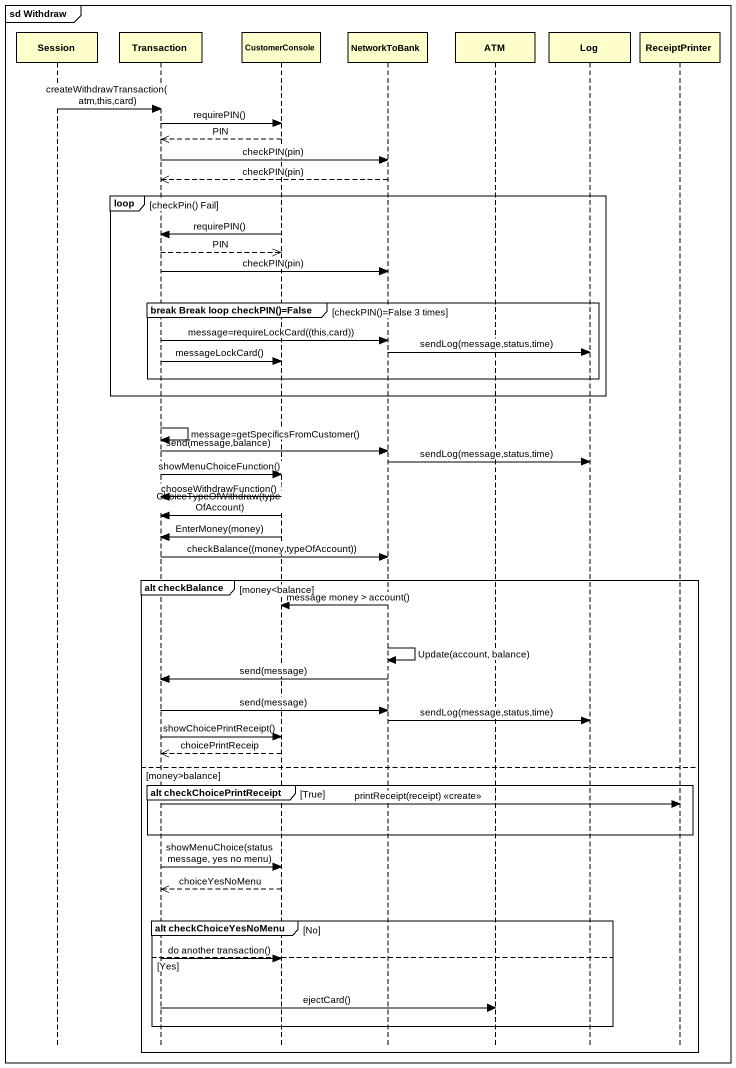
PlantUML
@startuml
mainframe sd Withdraw
hide footbox
participant Session
participant Transaction
participant CustomerConsole
participant NetworkToBank
participant ATM
participant Log
participant ReceiptPrinter

Session -> Transaction : createWithdrawTransaction(atm,this,card)
Transaction -> CustomerConsole : requirePIN()
CustomerConsole -->> Transaction : PIN
Transaction -> NetworkToBank : checkPIN(pin)
NetworkToBank -->> Transaction : checkPIN(pin)
loop checkPin() Fail
  CustomerConsole -> Transaction : requirePIN()
  Transaction -->> CustomerConsole : PIN
  Transaction -> NetworkToBank : checkPIN(pin)
  group break Break loop checkPIN()=False [checkPIN()=False 3 times]
    Transaction -> NetworkToBank : message=requireLockCard((this,card))
    NetworkToBank -> Log : sendLog(message,status,time)
    Transaction -> CustomerConsole : messageLockCard()
  end
end
Transaction -> Transaction : message=getSpecificsFromCustomer()
Transaction -> NetworkToBank : send(message,balance)
NetworkToBank -> Log : sendLog(message,status,time)
Transaction -> CustomerConsole : showMenuChoiceFunction()
CustomerConsole -> Transaction : chooseWithdrawFunction()
CustomerConsole -> Transaction : ChoiceTypeOfWithdraw(typeOfAccount)
CustomerConsole -> Transaction : EnterMoney(money)
Transaction -> NetworkToBank : checkBalance((money,typeOfAccount))
group alt checkBalance [money<balance]
  NetworkToBank -> CustomerConsole : message money > account()
  NetworkToBank -> NetworkToBank : Update(account, balance)
  NetworkToBank -> Transaction : send(message)
  Transaction -> NetworkToBank : send(message)
  NetworkToBank -> Log : sendLog(message,status,time)
  Transaction -> CustomerConsole : showChoicePrintReceipt()
  CustomerConsole -->> Transaction : choicePrintReceip
else money>balance
  group alt checkChoicePrintReceipt [True]
    Transaction -> ReceiptPrinter : printReceipt(receipt) <<create>>
  end
  Transaction -> CustomerConsole : showMenuChoice(status message, yes no menu)
  CustomerConsole -->> Transaction : choiceYesNoMenu
  group alt checkChoiceYesNoMenu [No]
  else Yes
    Transaction -> CustomerConsole : do another transaction()
    Transaction -> ATM : ejectCard()
  end
end
@enduml
